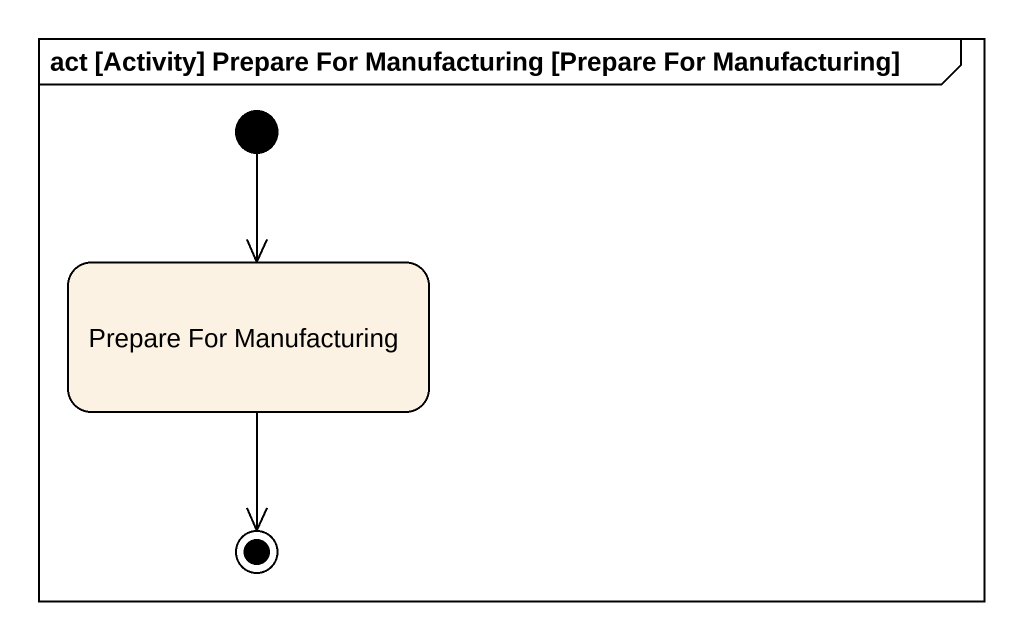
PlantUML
@startuml
mainframe act [Activity] Prepare For Manufacturing [Prepare For Manufacturing]
hide empty description
state "Prepare For Manufacturing" as Prepare_For_Manufacturing
[*] --> Prepare_For_Manufacturing
Prepare_For_Manufacturing --> [*]
@enduml
